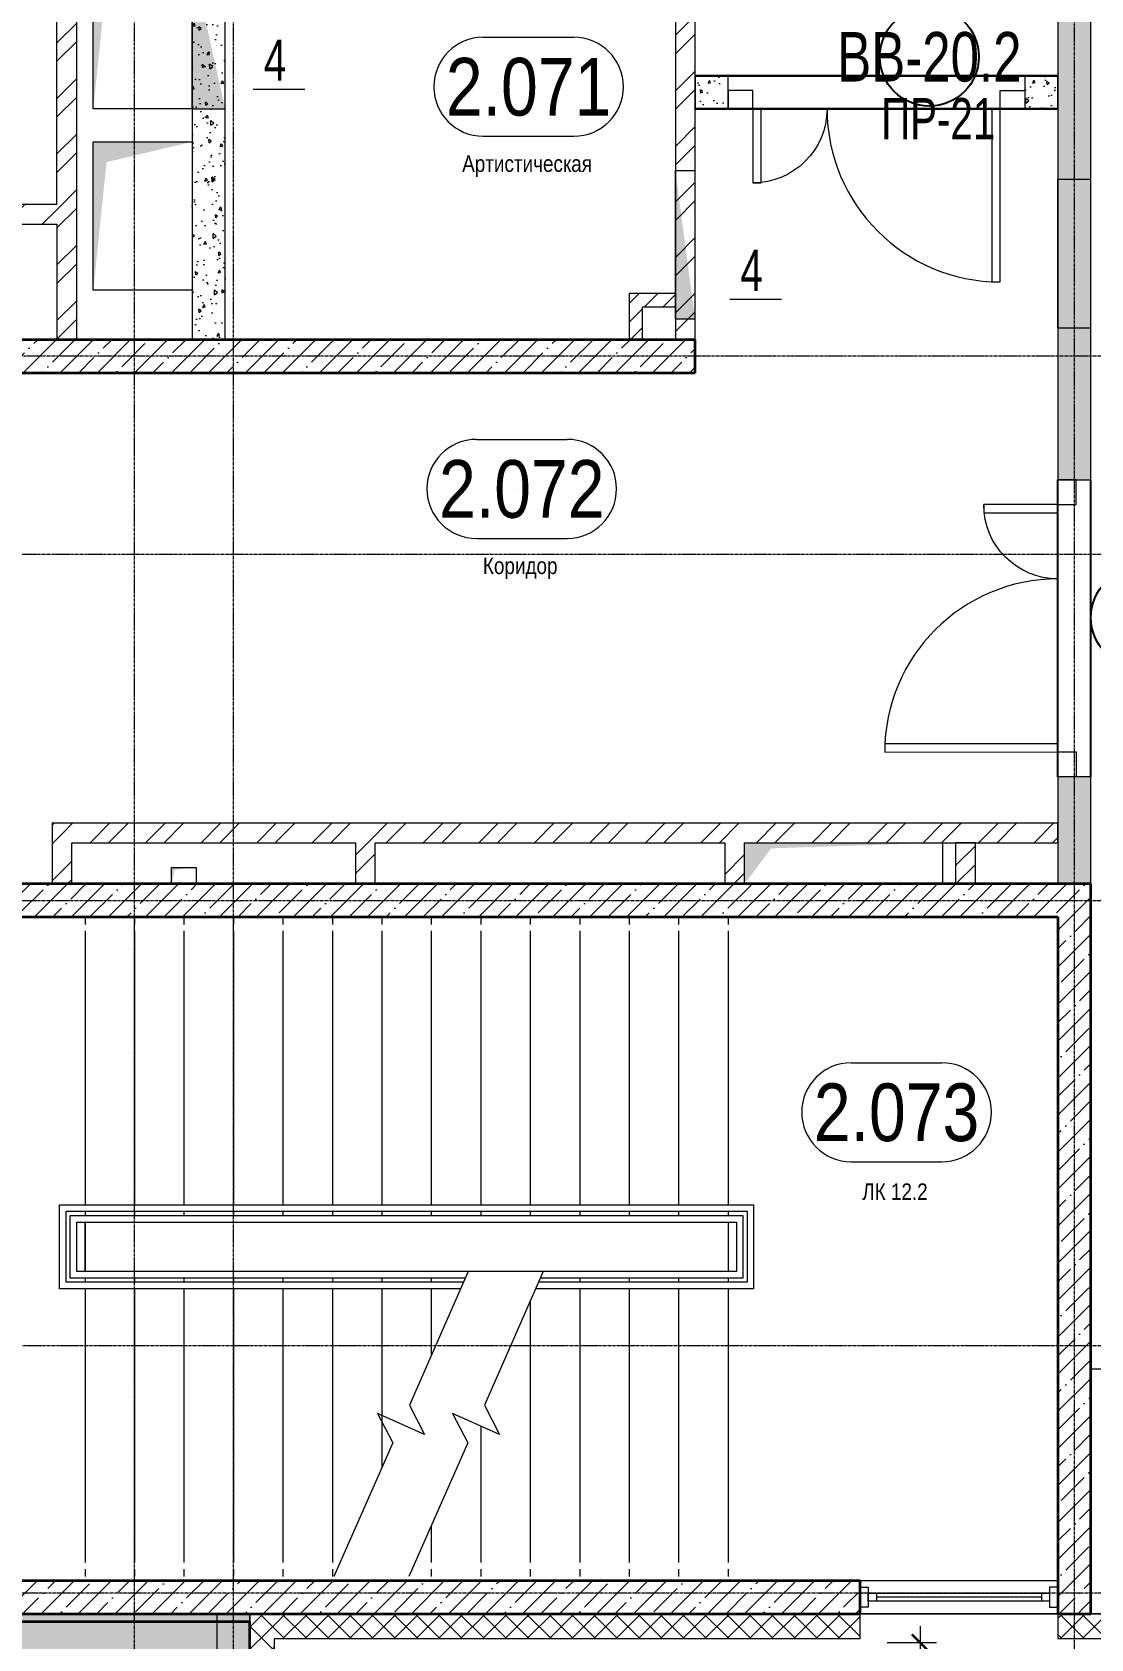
# Model space of a CAD drawing. Header units: millimetres. Extents: x -231292 to 573618, y -153144 to 564035.
# Drawn here: x 73363 to 79783, y 81652 to 91395 of the extents above; entities that cross this region are included whole.
import ezdxf
from ezdxf.enums import TextEntityAlignment as Align

# ---------------------------------------------------------------- set-up
doc = ezdxf.new("R2010")
doc.units = ezdxf.units.MM
doc.linetypes.add('CENTER2', pattern=[28.575, 19.05, -3.175, 3.175, -3.175])
doc.layers.get('0').update_dxf_attribs({"color": 250})
doc.layers.get('Defpoints').update_dxf_attribs({"color": 250})
for name, color, linetype, lineweight in [('A-Wall-Open', 250, 'Continuous', 5), ('АР_Area', 250, 'Continuous', 5), ('АР_Витраж марка', 250, 'Continuous', 9), ('АР_Двери_витраж', 250, 'Continuous', 9), ('АР_Окна', 250, 'Continuous', 5), ('АР_Отв. марка', 250, 'Continuous', 9), ('АР_Стены ЖБ', 250, 'Continuous', 35), ('АР_Стены кирпич', 250, 'Continuous', 20), ('АР_Стены ПЕНОблок', 250, 'Continuous', 20), ('АР_Стены_дефшов', 250, 'Continuous', 0), ('АР_Утеплитель', 250, 'Continuous', 0), ('АР_Ф_ЛК', 250, 'Continuous', 5), ('АР_Штриховка', 250, 'Continuous', 0), ('Зашивки ГКЛ на всю высоту', 250, 'Continuous', 0), ('КМ_Фахверки', 250, 'Continuous', 80), ('ОВ_Кондиционирование', 250, 'Continuous', 5), ('ОВ_Отверстия', 250, 'Continuous', 5), ('ОВ_Шахты', 250, 'Continuous', 5), ('ОВ_Шахты_блок 4.1', 250, 'Continuous', 5), ('РД_Оси_100', 250, 'Continuous', 0), ('РД_Оси_размер', 250, 'Continuous', 0), ('РД_проем_инж перемыч_фахверк', 250, 'Continuous', 18)]:
    doc.layers.add(name, color=color, linetype=linetype, lineweight=lineweight)
doc.layers.add('РД_Витраж_вн', color=250, linetype='Continuous')
doc.layers.add('РД_Перемычка инж проемов', color=250, linetype='Continuous')
for name, color, linetype, lineweight, plot in [('РД_Витраж_проем', 250, 'Continuous', 0, False), ('РД_Проем', 250, 'Continuous', 0, False), ('РД_проем_инж перемыч_подсчет', 250, 'Continuous', 30, False)]:
    doc.layers.add(name, color=color, linetype=linetype, lineweight=lineweight, plot=plot)
doc.styles.add('Arial0', font='arial.ttf')
doc.styles.add('Arial_09', font='ARIALN.TTF', dxfattribs={"width": 0.9})
doc.styles.add('style1', font='ARIALN.TTF')
doc.styles.add('ккк', font='isocpeur.ttf', dxfattribs={"width": 0.85, "oblique": 15})
doc.dimstyles.new('Dim100_ареал', dxfattribs={"dimscale": 100, "dimtxt": 2.5, "dimasz": 1, "dimexe": 1, "dimexo": 1, "dimgap": 0.5, "dimtad": 1, "dimzin": 12, "dimdsep": 46, "dimtxsty": 'style1', "dimblk": 'ARCHTICK', "dimcen": 1, "dimdle": 1, "dimclrd": 256, "dimclre": 256, "dimaunit": 1, "dimadec": 0, "dimazin": 3, "dimtfac": 1, "dimtmove": 1, "dimatfit": 3, "dimldrblk": 'OPEN30', "dimfxl": 2, "dimfxlon": 1, "dimtolj": 1, "dimtzin": 0, "dimlwd": 9, "dimlwe": 9, "dimarcsym": 0})
pattern_1 = [(45, (8883.4, 13229.69), (-168.3798, 168.3798), []), (45, (8995.66, 13229.69), (-168.3798, 168.3798), [])]
pattern_2 = [(45, (8883.4, 13229.69), (-168.3798, 168.3798), []), (45, (8995.66, 13229.69), (-168.3798, 168.3798), [])]
pattern_3 = [(45, (8883.4, 13229.69), (-168.3798, 168.3798), []), (45, (8995.66, 13229.69), (-168.3798, 168.3798), [])]

# ---------------------------------------------------------------- blocks, each defined once
blk = doc.blocks.new('_ArchTick')
at = {"color": 0, "linetype": 'ByBlock', "const_width": 0.15}
blk.add_lwpolyline([(-0.5, -0.5), (0.5, 0.5)], dxfattribs=at)
blk = doc.blocks.new('*D27')
at = {"layer": 'Defpoints', "color": 0, "transparency": 16777216}
for p in [(68364, 68400), (68364, 63600), (69864, 63600)]:
    blk.add_point(p, dxfattribs=at)
at = {"layer": 'РД_Оси_размер', "color": 0, "lineweight": 5, "transparency": 16777216}
for p, q in [((69864, 68500), (69864, 63500)), ((69664, 68400), (69964, 68400)), ((69664, 63600), (69964, 63600))]:
    blk.add_line(p, q, dxfattribs=at)
at = {"layer": 'РД_Оси_размер', "color": 0, "lineweight": 5, "transparency": 16777216, "xscale": 100, "yscale": 100, "zscale": 100}
for p, rotation in [((69864, 68400), 90), ((69864, 63600), 270)]:
    blk.add_blockref('_ArchTick', p, dxfattribs=dict(at, rotation=rotation))
at = {"layer": 'РД_Оси_размер', "color": 0, "transparency": 16777216, "insert": (69686.4, 66000), "char_height": 250, "attachment_point": 5, "rotation": 90, "style": 'style1'}
blk.add_mtext('\\A1;4800', dxfattribs=at)
blk = doc.blocks.new('_Open30')
at = {"color": 0, "linetype": 'ByBlock', "lineweight": -2}
for p, q in [((-1, 0.268), (0, 0)), ((0, 0), (-1, -0.268)), ((0, 0), (-1, 0))]:
    blk.add_line(p, q, dxfattribs=at)
blk = doc.blocks.new('otv')
at = {"linetype": 'Continuous'}
blk.add_lwpolyline([(0, -1), (0, 0), (1, 0), (1, -1)], close=True, dxfattribs=at)
blk.add_solid([(0, -1), (0, 0), (0.1346, -0.1366), (1, 0)], dxfattribs=at)
blk = doc.blocks.new('MOK-МаркаПом_овал_ареал')
for p, q in [((-2.75, 3), (2.75, 3)), ((-2.75, -3), (2.75, -3))]:
    blk.add_line(p, q)
for centre, radius, start, end in [((-2.75, 0), 3, 90, 270), ((2.75, 0), 3, 270, 90), ((-3.75, 0), 3.5, 0, 0.00095)]:
    blk.add_arc(centre, radius, start, end)
at = {"color": 0, "style": 'style1'}
blk.add_attdef('АР-ПОМЕЩЕНИЕ:НОМЕР', text='', height=3.5, dxfattribs=at).set_placement((0, 0), align=Align.MIDDLE)
at = {"layer": 'Defpoints', "color": 2, "style": 'style1'}
blk.add_attdef('АР-ПОМЕЩЕНИЕ:НАИМЕНОВАНИЕ', text='', height=1, dxfattribs=at).set_placement((-0.094, -4.814), align=Align.MIDDLE)
blk = doc.blocks.new('MOK-МаркаПроема инж.')
blk.add_line((-1.328, -1.754), (1.802, -1.754))
at = {"color": 0, "style": 'Arial0', "width": 0.7}
blk.add_attdef('АР-ПРОЕМ:Коробка', text='', height=2.5, dxfattribs=at).set_placement((0, 0), align=Align.MIDDLE)
blk = doc.blocks.new('MOK-МаркаПеремычки')
at = {"color": 0, "style": 'ккк', "oblique": 15, "width": 0.85}
blk.add_attdef('АР-ПРОЕМ:ПЕРЕМЫЧКА', text='', height=2.5, dxfattribs=at).set_placement((0, 0), align=Align.MIDDLE)
blk = doc.blocks.new('МаркаВитража1')
at = {"layer": 'Defpoints'}
blk.add_circle((0, 0), 3, dxfattribs=at)
at = {"color": 0, "linetype": 'ByBlock', "lineweight": -2, "style": 'Arial_09', "width": 0.9}
blk.add_attdef('АР-ОКНО:НАИМЕНОВАНИЕ', text='', height=3, dxfattribs=at).set_placement((0, 0), align=Align.MIDDLE)
blk = doc.blocks.new('СОШ_2200_АР_ОСИ_М100_28.05.24')
at = {"layer": 'РД_Оси_100', "linetype": 'CENTER2'}
for p, q in [((65100, -6155), (65100, 139938.679)), ((70800, -6155), (70800, 90900)), ((119910, 76200), (-5954.958, 76200)), ((-5954.958, 75000), (119910, 75000)), ((-5954.958, 72900), (95715.503, 72900))]:
    blk.add_line(p, q, dxfattribs=at)
for points in [[(65700, -6155), (65700, 139938.679)], [(119910, 70200), (-5954.958, 70200)], [(95715.503, 68700), (-5454.958, 68700), (-5954.958, 68850)]]:
    blk.add_lwpolyline(points, dxfattribs=at)
at = {"layer": 'РД_Оси_размер'}
dim = blk.add_linear_dim(base=(69863.995, 63600), p1=(68363.995, 68400), p2=(68363.995, 63600), angle=90, dimstyle='Dim100_ареал', dxfattribs=at)
dim.commit()
dim.dimension.update_dxf_attribs({"geometry": '*D27', "text_midpoint": (69686.352, 66000)})

msp = doc.modelspace()

# ---------------------------------------------------------------- hatches: boundary and pattern name
at = {"layer": 'АР_Штриховка', "linetype": 'Continuous', "lineweight": 0}
h = msp.add_hatch(dxfattribs=at)
h.set_pattern_fill('ANSI32', color=256, scale=25, style=0)
h.set_pattern_definition(pattern_2)
h.paths.add_polyline_path([(73513.403, 89529.686), (73633.403, 89529.686), (73633.403, 90229.686), (73543.403, 90269.686), (73513.403, 90229.686)], flags=0)
h.paths.add_polyline_path([(73513.403, 98379.686), (73603.403, 98339.686), (73633.403, 98379.686), (73633.403, 101709.686), (73513.403, 101829.686)], flags=0)
h.paths.add_polyline_path([(73513.403, 90349.686), (73543.403, 90269.686), (73633.403, 90229.686), (73633.403, 92259.686), (73603.403, 92339.686), (73513.403, 92379.686)], flags=0)
h.paths.add_polyline_path([(73513.403, 92379.686), (73603.403, 92339.686), (73633.403, 92379.686), (73633.403, 95309.686), (73603.403, 95389.686), (73513.403, 95429.686)], flags=0)
h.paths.add_polyline_path([(73513.403, 95429.686), (73603.403, 95389.686), (73633.403, 95429.686), (73633.403, 96529.686), (73513.403, 96529.686)], flags=0)
h.paths.add_polyline_path([(73513.403, 97829.686), (73633.403, 97829.686), (73633.403, 98259.686), (73603.403, 98339.686), (73513.403, 98379.686)], flags=0)
h = msp.add_hatch(dxfattribs=at)
h.set_pattern_fill('ANSI32', color=256, scale=25, angle=-360, style=0)
h.set_pattern_definition(pattern_1)
h.paths.add_polyline_path([(77383.403, 93519.686), (77293.403, 93559.686), (77263.403, 93519.686), (77263.403, 92989.615), (77383.403, 92989.615)], flags=0)
h.paths.add_polyline_path([(77383.403, 91889.615), (77263.403, 91889.615), (77263.403, 89529.686), (77383.403, 89529.686)], flags=0)
h.paths.add_polyline_path([(77383.403, 101629.686), (77263.403, 101629.686), (77263.403, 100039.686), (77383.403, 100039.686)], flags=0)
h.paths.add_polyline_path([(77383.403, 98939.686), (77263.403, 98939.686), (77263.403, 97439.686), (77293.403, 97359.686), (77383.403, 97319.686)], flags=0)
h.paths.add_polyline_path([(77383.403, 97319.686), (77293.403, 97359.686), (77263.403, 97319.686), (77263.403, 96789.256), (77383.403, 96789.256)], flags=0)
h.paths.add_polyline_path([(77383.403, 95689.256), (77263.403, 95689.256), (77263.403, 93639.686), (77293.403, 93559.686), (77383.403, 93519.686)], flags=0)
h = msp.add_hatch(dxfattribs=at)
h.set_pattern_fill('AR-CONC', color=256, angle=45, style=0)
h.set_pattern_definition([(95, (8883.4, 13229.69), (140.09465, 117.55338), [19.05, -209.55]), (40, (8883.4, 13229.69), (-160.01845, 110.17673), [15.24, -167.6406]), (145.45144, (8895.08, 13239.48), (-19.9238, 227.7301), [16.19, -178.09024]), (91.1842, (8847.48, 13265.6), (221.41024, 161.9534), [28.575, -314.325]), (141.63556, (8865.93, 13279.1), (-7.0866, 342.82676), [24.285, -267.1356]), (36.18415, (8847.48, 13265.6), (-7.0866, 342.8268), [22.86, -251.4597]), (66, (8874.42, 13274.59), (179.51998, 34.89515), [19.05, -209.55]), (11, (8874.42, 13274.59), (-86.53993, 173.9412), [15.24, -167.64]), (116.45145, (8889.38, 13277.5), (92.98005, 208.83634), [16.19, -178.08994]), (82.5, (8883.4, 13229.686), (-57.60547, 61.973414), [0, -165.608, 0, -170.18, 0, -168.275]), (52.5, (8883.4, 13229.69), (-23.58973, 118.087), [0, -97.028, 0, -161.798, 0, -64.135]), (12.5, (8843.35, 13189.634), (99.927863, 91.826196), [0, -63.5, 0, -198.12, 0, -262.89]), (2.5, (8825.39, 13171.67), (86.7639, 122.72239), [0, -82.55, 0, -131.572, 0, -186.69])])
h.paths.add_polyline_path([(74333.403, 89529.686), (74533.403, 89529.686), (74533.403, 91879.686), (74333.403, 91879.686)], flags=0)
h = msp.add_hatch(dxfattribs=at)
h.set_pattern_fill('AR-CONC', color=256, angle=45, style=0)
h.set_pattern_definition([(95, (8883.4, 13229.69), (140.09465, 117.55338), [19.05, -209.55]), (40, (8883.4, 13229.69), (-160.01845, 110.17673), [15.24, -167.6406]), (145.45144, (8895.08, 13239.48), (-19.9238, 227.7301), [16.19, -178.09024]), (91.1842, (8847.48, 13265.6), (221.41024, 161.9534), [28.575, -314.325]), (141.63556, (8865.93, 13279.1), (-7.0866, 342.82676), [24.285, -267.1356]), (36.18415, (8847.48, 13265.6), (-7.0866, 342.8268), [22.86, -251.4597]), (66, (8874.42, 13274.59), (179.51998, 34.89515), [19.05, -209.55]), (11, (8874.42, 13274.59), (-86.53993, 173.9412), [15.24, -167.64]), (116.45145, (8889.38, 13277.5), (92.98005, 208.83634), [16.19, -178.08994]), (82.5, (8883.4, 13229.686), (-57.60547, 61.973414), [0, -165.608, 0, -170.18, 0, -168.275]), (52.5, (8883.4, 13229.69), (-23.58973, 118.087), [0, -97.028, 0, -161.798, 0, -64.135]), (12.5, (8843.35, 13189.634), (99.927863, 91.826196), [0, -63.5, 0, -198.12, 0, -262.89]), (2.5, (8825.39, 13171.67), (86.7639, 122.72239), [0, -82.55, 0, -131.572, 0, -186.69])])
h.paths.add_polyline_path([(79583.399, 86229.686), (79783.399, 86229.687), (79783.396, 86879.686), (79583.396, 86879.685)], flags=0)
h.paths.add_polyline_path([(79583.386, 88679.685), (79783.386, 88679.686), (79783.369, 91929.686), (79583.369, 91929.685)], flags=0)
h = msp.add_hatch(dxfattribs=at)
h.set_pattern_fill('AR-CONC', color=256, angle=-315, style=0)
h.set_pattern_definition([(95, (8883.4, 13229.69), (140.09465, 117.55338), [19.05, -209.55]), (40, (8883.4, 13229.69), (-160.01845, 110.17673), [15.24, -167.6406]), (145.45144, (8895.08, 13239.48), (-19.9238, 227.7301), [16.19, -178.09024]), (91.1842, (8847.48, 13265.6), (221.41024, 161.9534), [28.575, -314.325]), (141.63556, (8865.93, 13279.1), (-7.0866, 342.82676), [24.285, -267.1356]), (36.18415, (8847.48, 13265.6), (-7.0866, 342.8268), [22.86, -251.4597]), (66, (8874.42, 13274.59), (179.51998, 34.89515), [19.05, -209.55]), (11, (8874.42, 13274.59), (-86.53993, 173.9412), [15.24, -167.64]), (116.45145, (8889.38, 13277.5), (92.98005, 208.83634), [16.19, -178.08994]), (82.5, (8883.4, 13229.686), (-57.60547, 61.973414), [0, -165.608, 0, -170.18, 0, -168.275]), (52.5, (8883.4, 13229.69), (-23.58973, 118.087), [0, -97.028, 0, -161.798, 0, -64.135]), (12.5, (8843.35, 13189.634), (99.927863, 91.826196), [0, -63.5, 0, -198.12, 0, -262.89]), (2.5, (8825.39, 13171.67), (86.7639, 122.72239), [0, -82.55, 0, -131.572, 0, -186.69])])
h.paths.add_polyline_path([(79583.373, 90930.025), (79583.373, 91130.025), (79383.4, 91130.025), (79383.4, 90930.025)], flags=0)
h.paths.add_polyline_path([(77583.4, 90930.025), (77583.4, 91130.025), (77383.403, 91130.025), (77383.403, 90930.025)], flags=0)
h = msp.add_hatch(dxfattribs=at)
h.set_pattern_fill('ANSI32', color=256, scale=25, style=0)
h.set_pattern_definition(pattern_3)
h.paths.add_polyline_path([(70883.403, 90349.686), (71003.403, 90229.686), (71333.403, 90229.686), (71333.403, 90349.686)], flags=0)
h.paths.add_polyline_path([(72633.403, 90349.686), (72633.403, 90229.686), (73513.403, 90229.686), (73543.403, 90269.686), (73513.403, 90349.686)], flags=0)
at = {"layer": 'АР_Штриховка', "linetype": 'Continuous', "lineweight": 0, "ltscale": 0.5}
h = msp.add_hatch(dxfattribs=at)
h.set_pattern_fill('ANSI31', color=256, scale=25, angle=-360, style=0)
h.set_pattern_definition([(45, (8883.4, 13229.69), (-56.1266, 56.1266), [])])
h.paths.add_polyline_path([(77263.482, 89729.686), (77263.403, 89809.686), (76983.385, 89809.409), (77063.385, 89729.488)], flags=0)
h = msp.add_hatch(dxfattribs=at)
h.set_pattern_fill('ANSI31', color=256, scale=25, style=0)
h.set_pattern_definition([(45, (8883.4, 13229.69), (-56.1266, 56.1266), [])])
h.paths.add_polyline_path([(76983.385, 89529.686), (77063.385, 89529.686), (77063.385, 89729.488), (76983.385, 89809.409)], flags=0)
at = {"layer": 'АР_Штриховка', "linetype": 'Continuous', "lineweight": 5}
h = msp.add_hatch(dxfattribs=at)
h.set_pattern_fill('ANSI35', color=256, scale=25, style=0)
h.set_pattern_definition([(45, (8883.4, 13229.69), (-112.2532, 112.2532), []), (45, (8995.66, 13229.69), (-112.2532, 112.2532), [198.4375, -39.6875, 0, -39.6875])])
h.paths.add_polyline_path([(71280.903, 89529.686), (71280.903, 89329.686), (77383.403, 89329.686), (77383.403, 89529.686)], flags=0)
at = {"layer": 'АР_Штриховка', "linetype": 'Continuous', "lineweight": 0}
h = msp.add_hatch(dxfattribs=at)
h.set_pattern_fill('ANSI32', color=256, scale=25, style=0)
h.set_pattern_definition(pattern_3)
h.paths.add_polyline_path([(77683.402, 86599.686), (77643.403, 86509.686), (77683.403, 86479.686), (79583.398, 86479.696), (79583.398, 86599.696)], flags=0)
h.paths.add_polyline_path([(73483.403, 86599.663), (73603.403, 86479.664), (75323.403, 86479.673), (75363.403, 86509.674), (75323.402, 86599.673)], flags=0)
h.paths.add_polyline_path([(75323.402, 86599.673), (75363.403, 86509.674), (75443.403, 86479.674), (77563.403, 86479.686), (77643.403, 86509.686), (77683.402, 86599.686)], flags=0)
h = msp.add_hatch(dxfattribs=at)
h.set_pattern_fill('ANSI32', color=256, scale=25, style=0)
h.set_pattern_definition(pattern_2)
h.paths.add_polyline_path([(73483.403, 86229.686), (73603.403, 86229.686), (73603.403, 86479.664), (73483.403, 86599.663)], flags=0)
h = msp.add_hatch(dxfattribs=at)
h.set_pattern_fill('ANSI32', color=256, scale=25, angle=-360, style=0)
h.set_pattern_definition(pattern_1)
h.paths.add_polyline_path([(75443.403, 86479.674), (75363.403, 86509.674), (75323.403, 86479.673), (75323.403, 86229.686), (75443.403, 86229.686)], flags=0)
h = msp.add_hatch(dxfattribs=at)
h.set_pattern_fill('ANSI32', color=256, scale=25, style=0)
h.set_pattern_definition(pattern_2)
h.paths.add_polyline_path([(77563.403, 86229.686), (77683.403, 86229.686), (77683.403, 86479.686), (77643.403, 86509.686), (77563.403, 86479.686)], flags=0)
h = msp.add_hatch(dxfattribs=at)
h.set_pattern_fill('ANSI32', color=256, scale=25, angle=-360, style=0)
h.set_pattern_definition(pattern_1)
h.paths.add_polyline_path([(79083.403, 86479.686), (78963.403, 86479.686), (78963.403, 86229.686), (79083.403, 86229.686)], flags=0)
at = {"layer": 'АР_Штриховка', "linetype": 'Continuous', "lineweight": 5}
h = msp.add_hatch(dxfattribs=at)
h.set_pattern_fill('ANSI35', color=256, scale=25, angle=-360, style=0)
h.set_pattern_definition([(45, (8883.4, 13229.69), (-112.2532, 112.2532), []), (45, (8995.66, 13229.69), (-112.2532, 112.2532), [198.4375, -39.6875, 0, -39.6875])])
h.paths.add_polyline_path([(73235.129, 86229.686), (73235.129, 86029.686), (79583.403, 86029.686), (79783.403, 86229.686)], flags=0)
h = msp.add_hatch(dxfattribs=at)
h.set_pattern_fill('ANSI35', color=256, scale=25, angle=-360, style=0)
h.set_pattern_definition([(45, (8883.4, 13229.69), (-112.2532, 112.2532), []), (45, (8995.66, 13229.69), (-112.2532, 112.2532), [198.4375, -39.6875, 0, -39.6875])])
h.paths.add_polyline_path([(79783.403, 86229.686), (79583.403, 86029.686), (79583.398, 82004.686), (79783.398, 81804.686)], flags=0)
h = msp.add_hatch(dxfattribs=at)
h.set_pattern_fill('ANSI35', color=256, scale=25, style=0)
h.set_pattern_definition([(45, (8883.4, 13229.69), (-112.2532, 112.2532), []), (45, (8995.66, 13229.69), (-112.2532, 112.2532), [198.4375, -39.6875, 0, -39.6875])])
h.paths.add_polyline_path([(79783.398, 81804.686), (79583.398, 82004.686), (79583.398, 81804.686)], flags=0)
h.paths.add_polyline_path([(78383.398, 81804.686), (78383.398, 82004.686), (71083.403, 82004.686), (70883.403, 81804.686)], flags=0)
h = msp.add_hatch(dxfattribs=at)
h.set_pattern_fill('ANSI35', color=256, scale=25, style=0)
h.set_pattern_definition([(45, (8883.4, 13229.69), (-112.2532, 112.2532), []), (45, (8995.66, 13229.69), (-112.2532, 112.2532), [198.4375, -39.6875, 0, -39.6875])])
h.paths.add_polyline_path([(54383.403, 81754.686), (54383.403, 81504.686), (63343.403, 81504.686), (63343.403, 81754.686)], flags=0)
h.paths.add_polyline_path([(65223.403, 81754.686), (65223.403, 81504.686), (74683.401, 81504.686), (74683.401, 81754.686)], flags=0)
at = {"layer": 'АР_Штриховка', "linetype": 'Continuous', "lineweight": 0}
h = msp.add_hatch(dxfattribs=at)
h.set_pattern_fill('HONEY', color=256, scale=10, style=0)
h.set_pattern_definition([(360, (8883.403, 13229.686), (47.625, 27.4963064), [31.75, -63.5]), (120, (8883.403, 13229.686), (-47.625, 27.496307), [31.75, -63.5]), (60, (8883.403, 13229.686), (1e-07, 54.992613), [-63.5, 31.75])])
h.paths.add_polyline_path([(54583.403, 81804.686), (54583.403, 81754.686), (54683.57, 81754.686), (54700.225, 81792.186), (54683.555, 81804.686)], flags=0)
h.paths.add_polyline_path([(54733.555, 81804.686), (54700.225, 81792.186), (54683.57, 81754.686), (63343.403, 81754.686), (63343.403, 81804.686)], flags=0)
h.paths.add_polyline_path([(65223.403, 81804.686), (65223.403, 81754.686), (74683.401, 81754.686), (74683.401, 81804.686)], flags=0)
h = msp.add_hatch(dxfattribs=at)
h.set_pattern_fill('AR-CONC', color=256, angle=-360, style=0)
h.set_pattern_definition([(50, (8883.4, 13229.69), (182.18467, -15.93909), [19.05, -209.55]), (355, (8883.4, 13229.69), (-35.24342, 191.05685), [15.24, -167.6406]), (100.45144, (8898.58, 13228.36), (146.94125, 175.11775), [16.19, -178.09024]), (46.1842, (8883.4, 13280.49), (271.07904, -42.04233), [28.575, -314.325]), (96.63556, (8906, 13276.98), (237.4041, 247.4261), [24.285, -267.1356]), (351.18415, (8883.4, 13280.5), (237.4041, 247.4261), [22.86, -251.4597]), (21, (8908.8, 13267.79), (151.6144, -102.2652), [19.05, -209.55]), (326, (8908.8, 13267.79), (61.80203, 184.18797), [15.24, -167.64]), (71.45144, (8921.44, 13259.26), (213.41642, 81.92277), [16.19, -178.08994]), (37.5, (8883.4, 13229.686), (3.088603, 84.55504), [0, -165.608, 0, -170.18, 0, -168.275]), (7.5, (8883.4, 13229.69), (66.81966, 100.180575), [0, -97.028, 0, -161.798, 0, -64.135]), (327.5, (8826.76, 13229.686), (135.590595, -5.728744), [0, -63.5, 0, -198.12, 0, -262.89]), (317.5, (8801.36, 13229.69), (148.12918, 25.42649), [0, -82.55, 0, -131.572, 0, -186.69])])
h.paths.add_polyline_path([(74683.403, 81804.686), (74483.403, 81804.686), (74483.403, 80729.686), (74683.403, 80729.686)], flags=0)
h.paths.add_polyline_path([(74683.403, 79229.686), (74483.403, 79229.686), (74483.403, 78329.686), (74683.403, 78329.686)], flags=0)
h.paths.add_polyline_path([(74683.403, 75029.686), (74483.403, 75029.686), (74483.403, 74129.686), (74683.403, 74129.686)], flags=0)
h.paths.add_polyline_path([(74683.403, 72929.686), (74483.403, 72929.686), (74483.403, 72029.686), (74683.403, 72029.686)], flags=0)
h.paths.add_polyline_path([(74683.403, 68729.686), (74483.403, 68729.686), (74483.403, 66929.686), (74683.403, 66929.686)], flags=0)
h.paths.add_polyline_path([(74683.403, 63629.686), (74483.403, 63629.686), (74483.403, 62729.686), (74683.403, 62729.686)], flags=0)
h.paths.add_polyline_path([(74683.403, 61529.686), (74483.403, 61529.686), (74483.403, 60629.686), (74683.403, 60629.686)], flags=0)
h.paths.add_polyline_path([(74683.403, 59429.686), (74483.403, 59429.686), (74483.403, 57329.686), (74683.403, 57329.686)], flags=0)
h.paths.add_polyline_path([(74683.403, 56129.686), (74483.403, 56129.686), (74483.403, 55229.686), (74683.403, 55229.686)], flags=0)
h.paths.add_polyline_path([(74683.403, 54029.686), (74483.403, 54029.686), (74483.403, 53129.686), (74683.403, 53129.686)], flags=0)
h.paths.add_polyline_path([(74683.403, 49829.686), (74483.403, 49829.686), (74483.403, 48029.686), (74683.403, 48029.686)], flags=0)
h.paths.add_polyline_path([(74683.403, 46829.686), (74483.403, 46829.686), (74483.403, 45929.686), (74683.403, 45929.686)], flags=0)
h.paths.add_polyline_path([(74683.403, 44729.686), (74483.403, 44729.686), (74483.403, 43829.686), (74683.403, 43829.686)], flags=0)
h.paths.add_polyline_path([(74683.403, 40529.686), (74483.403, 40529.686), (74483.403, 38829.687), (74683.403, 38829.687)], flags=0)
h.paths.add_polyline_path([(74683.403, 35529.687), (74483.403, 35529.687), (74483.403, 34629.687), (74683.403, 34629.687)], flags=0)
h.paths.add_polyline_path([(74683.403, 33429.687), (74483.403, 33429.687), (74483.403, 32529.685), (74683.403, 32529.685)], flags=0)
h = msp.add_hatch(dxfattribs=at)
h.set_pattern_fill('ANSI37', color=256, scale=30, angle=-360, style=0)
h.set_pattern_definition([(45, (8883.4, 13229.69), (-67.35192, 67.35192), []), (135, (8883.4, 13229.69), (-67.35192, -67.35192), [])])
h.paths.add_polyline_path([(74833.403, 81654.686), (74683.403, 81804.686), (74683.403, 80729.686), (74833.403, 80729.686)], flags=0)
h.paths.add_polyline_path([(74833.403, 79229.686), (74683.403, 79229.686), (74683.403, 78329.686), (74833.403, 78329.686)], flags=0)
h.paths.add_polyline_path([(74833.403, 75029.686), (74683.403, 75029.686), (74683.403, 74129.686), (74833.403, 74129.686)], flags=0)
h.paths.add_polyline_path([(74833.403, 72929.686), (74683.403, 72929.686), (74683.403, 72029.686), (74833.403, 72029.686)], flags=0)
h.paths.add_polyline_path([(74833.403, 68729.686), (74683.403, 68729.686), (74683.403, 66929.686), (74833.403, 66929.686)], flags=0)
h.paths.add_polyline_path([(74833.403, 63629.686), (74683.403, 63629.686), (74683.403, 62729.686), (74833.403, 62729.686)], flags=0)
h.paths.add_polyline_path([(74833.403, 61529.686), (74683.403, 61529.686), (74683.403, 60629.686), (74833.403, 60629.686)], flags=0)
h.paths.add_polyline_path([(74833.403, 59429.686), (74683.403, 59429.686), (74683.403, 57329.686), (74833.403, 57329.686)], flags=0)
h.paths.add_polyline_path([(74833.403, 56129.686), (74683.403, 56129.686), (74683.403, 55229.686), (74833.403, 55229.686)], flags=0)
h.paths.add_polyline_path([(74833.403, 54029.686), (74683.403, 54029.686), (74683.403, 53129.686), (74833.403, 53129.686)], flags=0)
h.paths.add_polyline_path([(74833.403, 49829.686), (74683.403, 49829.686), (74683.403, 48029.686), (74833.403, 48029.686)], flags=0)
h.paths.add_polyline_path([(74833.403, 46829.686), (74683.403, 46829.686), (74683.403, 45929.686), (74833.403, 45929.686)], flags=0)
h.paths.add_polyline_path([(74833.403, 44729.686), (74683.403, 44729.686), (74683.403, 43829.686), (74833.403, 43829.686)], flags=0)
h.paths.add_polyline_path([(74833.403, 40529.686), (74683.403, 40529.686), (74683.403, 38829.687), (74833.403, 38829.687)], flags=0)
h.paths.add_polyline_path([(74833.403, 35529.687), (74683.403, 35529.687), (74683.403, 34629.687), (74833.403, 34629.687)], flags=0)
h.paths.add_polyline_path([(74833.403, 33429.687), (74683.403, 33429.687), (74683.403, 32529.685), (74833.403, 32529.685)], flags=0)
h = msp.add_hatch(dxfattribs=at)
h.set_pattern_fill('ANSI37', color=256, scale=30, style=0)
h.set_pattern_definition([(45, (8883.4, 13229.69), (-67.35192, 67.35192), []), (135, (8883.4, 13229.69), (-67.35192, -67.35192), [])])
h.paths.add_polyline_path([(85633.403, 81654.686), (85633.403, 81804.686), (84283.017, 81804.686), (84283.017, 81654.686)], flags=0)
h.paths.add_polyline_path([(80983.017, 81654.686), (80983.017, 81804.686), (79583.403, 81804.686), (79583.403, 81654.686)], flags=0)
h.paths.add_polyline_path([(78383.403, 81654.686), (78383.403, 81804.686), (74683.403, 81804.686), (74833.403, 81654.686)], flags=0)
at = {"layer": 'ОВ_Отверстия', "linetype": 'Continuous', "lineweight": 5}
for points in [[(74333.403, 91829.686), (74333.403, 90929.686), (74433.403, 91379.686)], [(74333.403, 90929.686), (74533.403, 90929.686), (74433.403, 91379.686)], [(77263.403, 90555.493), (77263.403, 89655.493), (77323.403, 90105.493)], [(79583.377, 90502.653), (79583.381, 89602.653), (79683.379, 90052.654)], [(77263.403, 89655.493), (77383.403, 89655.493), (77323.403, 90105.493)], [(79583.381, 89602.653), (79783.381, 89602.654), (79683.379, 90052.654)]]:
    msp.add_hatch(color=256, dxfattribs=at).paths.add_polyline_path(points, flags=0)

# ---------------------------------------------------------------- linework, layer by layer
at = {"layer": 'A-Wall-Open', "linetype": 'Continuous', "lineweight": 5}
msp.add_line((79583.403, 81804.686), (78383.403, 81804.686), dxfattribs=at)
at = {"layer": 'АР_Двери_витраж', "linetype": 'Continuous', "lineweight": 9}
for points in [[(77733.4, 91040.025), (77583.4, 91040.025), (77583.4, 90930.025), (77733.4, 90930.025)], [(79233.4, 91040.025), (79383.4, 91040.025), (79383.4, 90930.025), (79233.4, 90930.025)], [(77733.4, 90480.025), (77783.4, 90480.025), (77783.4, 90930.025), (77733.4, 90930.025)], [(79233.4, 90930.025), (79183.4, 90930.025), (79183.401, 89880.025), (79233.401, 89880.025)], [(79693.394, 88529.686), (79693.393, 88679.686), (79583.393, 88679.685), (79583.394, 88529.685)], [(79133.394, 88529.683), (79133.394, 88479.683), (79583.394, 88479.685), (79583.394, 88529.685)], [(79583.402, 87029.685), (79583.402, 87079.685), (78533.402, 87079.68), (78533.402, 87029.68)], [(79693.402, 87029.686), (79693.403, 86879.686), (79583.403, 86879.685), (79583.402, 87029.685)]]:
    msp.add_lwpolyline(points, close=True, dxfattribs=at)
at = {"layer": 'АР_Двери_витраж', "linetype": 'Continuous', "lineweight": 9, "extrusion": (0, 0, -1)}
for centre, start, end in [((-77733.4, 90930.025), 179.9999861, 269.9999861), ((-79583.394, 88529.685), 269.9996945, 359.9996945)]:
    msp.add_arc(centre, 450, start, end, dxfattribs=at)
at = {"layer": 'АР_Двери_витраж', "linetype": 'Continuous', "lineweight": 9}
for centre, start, end in [((79233.4, 90930.025), 180.0000139, 270.0000139), ((79583.402, 87029.685), 90.0003055, 180.0003055)]:
    msp.add_arc(centre, 1050, start, end, dxfattribs=at)
at = {"layer": 'АР_Окна', "linetype": 'Continuous', "lineweight": 5}
for p, q in [((79583.398, 82004.686), (78383.398, 82004.686)), ((78483.398, 81929.686), (78483.398, 81879.686)), ((79483.398, 81904.686), (78483.398, 81904.686)), ((79483.398, 81929.686), (79483.398, 81879.686)), ((79583.398, 81804.686), (78383.398, 81804.686))]:
    msp.add_line(p, q, dxfattribs=at)
for points in [[(78433.398, 81844.686), (78383.398, 81844.686), (78383.398, 81964.686), (78433.398, 81964.686)], [(79533.398, 81844.686), (79583.398, 81844.686), (79583.398, 81964.686), (79533.398, 81964.686)], [(79533.398, 81929.686), (79533.398, 81879.686), (78433.398, 81879.686), (78433.398, 81929.686)]]:
    msp.add_lwpolyline(points, close=True, dxfattribs=at)
at = {"layer": 'АР_Стены ЖБ', "linetype": 'Continuous', "lineweight": 35}
for p, q in [((77383.403, 89529.686), (71280.903, 89529.686)), ((77383.403, 89329.686), (77383.403, 89529.686)), ((71280.903, 89329.686), (77383.403, 89329.686)), ((79783.403, 86229.686), (73235.129, 86229.686)), ((79783.398, 81804.686), (79783.403, 86229.686)), ((73235.129, 86029.686), (79583.403, 86029.686)), ((79583.403, 86029.686), (79583.398, 82004.686)), ((78383.398, 82004.686), (71083.403, 82004.686)), ((78383.398, 81804.686), (78383.398, 82004.686)), ((79583.398, 82004.686), (79583.398, 81804.686)), ((74683.401, 81754.686), (65223.403, 81754.686)), ((70883.403, 81804.686), (78383.398, 81804.686)), ((74683.401, 81504.686), (74683.401, 81754.686)), ((79583.398, 81804.686), (79783.398, 81804.686))]:
    msp.add_line(p, q, dxfattribs=at)
at = {"layer": 'АР_Стены кирпич', "linetype": 'Continuous', "lineweight": 20}
for p, q in [((73513.403, 90349.686), (73513.403, 96529.686)), ((73633.403, 89529.686), (73633.403, 92259.686)), ((77263.403, 91889.615), (77263.403, 89529.686)), ((77383.403, 89529.686), (77383.403, 91889.615)), ((73513.403, 90349.686), (72633.403, 90349.686)), ((72633.403, 90229.686), (73513.403, 90229.686)), ((73513.403, 90229.686), (73513.403, 89529.686)), ((73513.403, 89529.686), (73633.403, 89529.686)), ((77263.403, 89529.686), (77383.403, 89529.686)), ((73483.403, 86599.663), (79583.398, 86599.696)), ((73483.403, 86599.663), (73483.403, 86229.686)), ((79583.398, 86479.696), (79583.398, 86599.696)), ((73603.403, 86479.664), (75323.403, 86479.673)), ((73603.403, 86229.686), (73603.403, 86479.664)), ((75323.403, 86479.673), (75323.403, 86229.686)), ((75443.403, 86479.674), (77563.403, 86479.686)), ((75443.403, 86229.686), (75443.403, 86479.674)), ((77563.403, 86479.686), (77563.403, 86229.686)), ((77683.403, 86479.686), (79583.398, 86479.696)), ((77683.403, 86229.686), (77683.403, 86479.686)), ((79083.403, 86479.686), (78963.403, 86479.686)), ((78963.403, 86479.686), (78963.403, 86229.686)), ((79083.403, 86229.686), (79083.403, 86479.686)), ((73483.403, 86229.686), (73603.403, 86229.686)), ((75323.403, 86229.686), (75443.403, 86229.686)), ((77563.403, 86229.686), (77683.403, 86229.686)), ((78963.403, 86229.686), (79083.403, 86229.686))]:
    msp.add_line(p, q, dxfattribs=at)
at = {"layer": 'АР_Стены ПЕНОблок', "linetype": 'Continuous', "lineweight": 20}
for p, q in [((74333.403, 91879.686), (74333.403, 89529.686)), ((74533.403, 89529.686), (74533.403, 91879.686)), ((79583.369, 91929.685), (79583.386, 88679.685)), ((79783.386, 88679.686), (79783.369, 91929.686)), ((77583.4, 91130.025), (77383.403, 91130.025)), ((77383.403, 91130.025), (77383.403, 90930.025)), ((77583.4, 90930.025), (77583.4, 91130.025)), ((79583.373, 91130.025), (79383.4, 91130.025)), ((79383.4, 91130.025), (79383.4, 90930.025)), ((79583.373, 90930.025), (79583.373, 91130.025)), ((77383.403, 90930.025), (77583.4, 90930.025)), ((79383.4, 90930.025), (79583.373, 90930.025)), ((77263.403, 89809.686), (76983.385, 89809.409)), ((76983.385, 89809.409), (76983.385, 89529.686)), ((77263.482, 89729.686), (77263.403, 89809.686)), ((77063.385, 89729.488), (77263.482, 89729.686)), ((77063.385, 89529.686), (77063.385, 89729.488)), ((74333.403, 89529.686), (74533.403, 89529.686)), ((76983.385, 89529.686), (77063.385, 89529.686)), ((79583.386, 88679.685), (79783.386, 88679.686)), ((79783.396, 86879.686), (79583.396, 86879.685)), ((79583.396, 86879.685), (79583.399, 86229.686)), ((79783.399, 86229.687), (79783.396, 86879.686)), ((79583.399, 86229.686), (79783.399, 86229.687)), ((74683.403, 81804.686), (74483.403, 81804.686)), ((74483.403, 81804.686), (74483.403, 80729.686)), ((74683.403, 80729.686), (74683.403, 81804.686))]:
    msp.add_line(p, q, dxfattribs=at)
at = {"layer": 'АР_Стены_дефшов', "linetype": 'Continuous', "lineweight": 0}
for p, q in [((74683.401, 81804.686), (65223.403, 81804.686)), ((65223.403, 81754.686), (74683.401, 81754.686)), ((74683.401, 81754.686), (74683.401, 81804.686))]:
    msp.add_line(p, q, dxfattribs=at)
at = {"layer": 'АР_Утеплитель', "linetype": 'Continuous', "lineweight": 0}
for p, q in [((74683.403, 81804.686), (74683.403, 80729.686)), ((78383.403, 81804.686), (74683.403, 81804.686)), ((78383.403, 81654.686), (78383.403, 81804.686)), ((80983.017, 81804.686), (79583.403, 81804.686)), ((79583.403, 81804.686), (79583.403, 81654.686)), ((74833.403, 80729.686), (74833.403, 81654.686)), ((74833.403, 81654.686), (78383.403, 81654.686)), ((79583.403, 81654.686), (80983.017, 81654.686))]:
    msp.add_line(p, q, dxfattribs=at)
at = {"layer": 'АР_Ф_ЛК'}
for p, q in [((73683.403, 86029.686), (73683.403, 85984.686)), ((73683.403, 85944.686), (73683.403, 84284.686)), ((73983.403, 86029.686), (73983.403, 85984.686)), ((73983.403, 85944.686), (73983.403, 84284.686)), ((74283.403, 86029.686), (74283.403, 85984.686)), ((74283.403, 85944.686), (74283.403, 84284.686)), ((74583.403, 86029.686), (74583.403, 85984.686)), ((74583.403, 85944.686), (74583.403, 84284.686)), ((74883.403, 86029.686), (74883.403, 85984.686)), ((74883.403, 85944.686), (74883.403, 84284.686)), ((75183.403, 86029.686), (75183.403, 85984.686)), ((75183.403, 85944.686), (75183.403, 84284.686)), ((75483.403, 86029.686), (75483.403, 85984.686)), ((75483.403, 85944.686), (75483.403, 84284.686)), ((75783.403, 86029.686), (75783.403, 85984.686)), ((75783.403, 85944.686), (75783.403, 84284.686)), ((76083.403, 86029.686), (76083.403, 85984.686)), ((76083.403, 85944.686), (76083.403, 84284.686)), ((76383.403, 86029.686), (76383.403, 85984.686)), ((76383.403, 85944.686), (76383.403, 84284.686)), ((76683.403, 86029.686), (76683.403, 85984.686)), ((76683.403, 85944.686), (76683.403, 84284.686)), ((76983.403, 86029.686), (76983.403, 85984.686)), ((76983.403, 85944.686), (76983.403, 84284.686)), ((77283.403, 86029.686), (77283.403, 85984.686)), ((77283.403, 85944.686), (77283.403, 84284.686)), ((77583.403, 86029.686), (77583.403, 85984.686)), ((77583.403, 85944.686), (77583.403, 84284.686)), ((73683.403, 84244.686), (73683.403, 84219.686)), ((73683.403, 84179.686), (73683.403, 83879.686)), ((73983.403, 84244.686), (73983.403, 84219.686)), ((74283.403, 84244.686), (74283.403, 84219.686)), ((74583.403, 84244.686), (74583.403, 84219.686)), ((74883.403, 84244.686), (74883.403, 84219.686)), ((75183.403, 84244.686), (75183.403, 84219.686)), ((75483.403, 84244.686), (75483.403, 84219.686)), ((75783.403, 84244.686), (75783.403, 84219.686)), ((76083.403, 84244.686), (76083.403, 84219.686)), ((76383.403, 84244.686), (76383.403, 84219.686)), ((76683.403, 84244.686), (76683.403, 84219.686)), ((76983.403, 84244.686), (76983.403, 84219.686)), ((77283.403, 84244.686), (77283.403, 84219.686)), ((77583.403, 84244.686), (77583.403, 84219.686)), ((77583.403, 84179.686), (77583.403, 83879.686)), ((73683.403, 83839.686), (73683.403, 83814.686)), ((73983.403, 83839.686), (73983.403, 83814.686)), ((74283.403, 83839.686), (74283.403, 83814.686)), ((74583.403, 83839.686), (74583.403, 83814.686)), ((74883.403, 83839.686), (74883.403, 83814.686)), ((75183.403, 83839.686), (75183.403, 83814.686)), ((75483.403, 83839.686), (75483.403, 83814.686)), ((75783.403, 83839.686), (75783.403, 83814.686)), ((76683.403, 83839.686), (76683.403, 83814.686)), ((76983.403, 83839.686), (76983.403, 83814.686)), ((77283.403, 83839.686), (77283.403, 83814.686)), ((77583.403, 83839.686), (77583.403, 83814.686)), ((73683.403, 83774.686), (73683.403, 82114.686)), ((73983.403, 83774.686), (73983.403, 82114.686)), ((74283.403, 83774.686), (74283.403, 82114.686)), ((74583.403, 83774.686), (74583.403, 82114.686)), ((74883.403, 83774.686), (74883.403, 82114.686)), ((75183.403, 83774.686), (75183.403, 82114.686)), ((75483.403, 83774.686), (75483.403, 82690.417)), ((75783.403, 83774.686), (75783.403, 83371.079)), ((76383.403, 83700.503), (76383.403, 82114.686)), ((76683.403, 83774.686), (76683.403, 82114.686)), ((76983.403, 83774.686), (76983.403, 82114.686)), ((77283.403, 83774.686), (77283.403, 82114.686)), ((77583.403, 83774.686), (77583.403, 82114.686)), ((76083.403, 82942.029), (76083.403, 82114.686)), ((75783.403, 82339.18), (75783.403, 82114.686)), ((73683.403, 82074.686), (73683.403, 82029.686)), ((73983.403, 82074.686), (73983.403, 82029.686)), ((74283.403, 82074.686), (74283.403, 82029.686)), ((74583.403, 82074.686), (74583.403, 82029.686)), ((74883.403, 82074.686), (74883.403, 82029.686)), ((75183.403, 82074.686), (75183.403, 82029.686)), ((75783.403, 82074.686), (75783.403, 82029.686)), ((76083.403, 82074.686), (76083.403, 82029.686)), ((76383.403, 82074.686), (76383.403, 82029.686)), ((76683.403, 82074.686), (76683.403, 82029.686)), ((76983.403, 82074.686), (76983.403, 82029.686)), ((77283.403, 82074.686), (77283.403, 82029.686)), ((77583.403, 82074.686), (77583.403, 82029.686))]:
    msp.add_line(p, q, dxfattribs=at)
for points in [[(77583.403, 85114.686, 0, 150, 0), (77117.154, 85114.686, 0, 0, 0), (73683.403, 85114.686, 0, 0, 0)], [(73683.403, 82944.686, 0, 150, 0), (74149.652, 82944.686, 0, 0, 0), (75483.403, 82944.686, 0, 0, 0)], [(76204.923, 82944.686, 0, 150, 0), (76671.172, 82944.686, 0, 0, 0), (77583.403, 82944.686, 0, 0, 0)]]:
    msp.add_lwpolyline(points, format="xyseb", dxfattribs=at)
for points in [[(75961.292, 83774.686), (73528.403, 83774.686), (73528.403, 84284.686), (77738.403, 84284.686), (77738.403, 83774.686), (76416.099, 83774.686)], [(75978.922, 83814.686), (73568.403, 83814.686), (73568.403, 84244.686), (77698.403, 84244.686), (77698.403, 83814.686), (76433.728, 83814.686)], [(75989.94, 83839.686), (73593.403, 83839.686), (73593.403, 84219.686), (77673.403, 84219.686), (77673.403, 83839.686), (76444.747, 83839.686)]]:
    msp.add_lwpolyline(points, dxfattribs=at)
for points in [[(73633.403, 84179.686), (77633.403, 84179.686), (77633.403, 83879.686), (73633.403, 83879.686)], [(73683.403, 84179.686), (77583.403, 84179.686), (77583.403, 83879.686), (73683.403, 83879.686)]]:
    msp.add_lwpolyline(points, close=True, dxfattribs=at)
at = {"layer": 'АР_Ф_ЛК', "lineweight": 0}
for points in [[(76007.57, 83879.686), (75650.293, 83069.069), (75742.857, 82891.669), (75456.9, 83017.704), (75549.465, 82840.303), (75192.187, 82029.686)], [(76462.377, 83879.686), (76105.1, 83069.069), (76197.664, 82891.669), (75911.707, 83017.704), (76004.272, 82840.303), (75646.994, 82029.686)]]:
    msp.add_lwpolyline(points, dxfattribs=at)
at = {"layer": 'Зашивки ГКЛ на всю высоту', "linetype": 'Continuous', "lineweight": 0}
for p, q in [((79783.396, 83288.979), (80083.179, 83289.235)), ((79783.481, 83188.98), (79783.396, 83288.979))]:
    msp.add_line(p, q, dxfattribs=at)
at = {"layer": 'КМ_Фахверки', "lineweight": 5}
msp.add_lwpolyline([(79583.403, 81804.686), (103283.403, 81804.103), (103283.403, 13129.686), (123583.403, 13129.686), (123583.371, 148129.686), (81883.406, 148129.686), (81883.406, 142129.686), (46283.403, 142129.686), (46283.403, 113829.686), (8783.403, 113829.686), (8783.403, 26629.686), (36583.403, 26629.686), (36583.403, 39729.686), (29083.403, 39729.686), (29083.403, 81804.686), (54383.403, 81804.686), (54383.403, 13129.686), (92083.403, 13129.686), (92083.403, 26829.686), (74683.402, 26829.694), (74683.401, 81804.686), (79584.99, 81804.686)], dxfattribs=at)
at = {"layer": 'ОВ_Отверстия', "linetype": 'Continuous', "lineweight": 9}
for p, q in [((74333.403, 90929.686), (74333.403, 91829.686)), ((74533.403, 90929.686), (74533.403, 91829.686)), ((74333.403, 90929.686), (74533.403, 90929.686)), ((77263.403, 89655.493), (77263.403, 90555.493)), ((77263.403, 90555.493), (77383.403, 90555.493)), ((77383.403, 89655.493), (77383.403, 90555.493)), ((79583.377, 90502.653), (79783.377, 90502.654)), ((79583.381, 89602.653), (79583.377, 90502.653)), ((79783.381, 89602.654), (79783.377, 90502.654)), ((77263.403, 89655.493), (77383.403, 89655.493)), ((79583.381, 89602.653), (79783.381, 89602.654))]:
    msp.add_line(p, q, dxfattribs=at)
at = {"layer": 'РД_Витраж_вн', "linetype": 'Continuous', "lineweight": -3}
for p, q in [((79383.4, 91130.025), (77583.4, 91130.025)), ((79383.4, 90930.025), (77583.4, 90930.025)), ((79583.396, 86879.685), (79583.386, 88679.685)), ((79783.396, 86879.686), (79783.386, 88679.686))]:
    msp.add_line(p, q, dxfattribs=at)
at = {"layer": 'РД_Витраж_проем', "linetype": 'Continuous', "lineweight": 0}
msp.add_line((79583.403, 81804.686), (78383.403, 81804.686), dxfattribs=at)
at = {"layer": 'РД_Проем', "linetype": 'Continuous', "lineweight": 0}
for p, q in [((79383.4, 91130.025), (77583.4, 91130.025)), ((79383.4, 90930.025), (77583.4, 90930.025)), ((79583.396, 86879.685), (79583.386, 88679.685)), ((79783.396, 86879.686), (79783.386, 88679.686))]:
    msp.add_line(p, q, dxfattribs=at)
at = {"layer": 'РД_проем_инж перемыч_подсчет', "linetype": 'Continuous', "lineweight": 30}
for p, q in [((77383.403, 91130.025), (79583.403, 91130.025)), ((77383.403, 90930.025), (79583.403, 90930.025))]:
    msp.add_line(p, q, dxfattribs=at)
at = {"layer": 'РД_проем_инж перемыч_фахверк', "linetype": 'Continuous', "lineweight": 18}
for p, q in [((79583.396, 86879.685), (79583.386, 88679.685)), ((79783.396, 86879.686), (79783.386, 88679.686))]:
    msp.add_line(p, q, dxfattribs=at)

# ---------------------------------------------------------------- block references
at = {"layer": 'АР_Area', "linetype": 'Continuous', "lineweight": 5, "xscale": 100, "yscale": 100, "zscale": 100}
for p, values in [((76373.447, 91063.59), {'АР-ПОМЕЩЕНИЕ:НОМЕР': '2.071', 'АР-ПОМЕЩЕНИЕ:НАИМЕНОВАНИЕ': 'Артистическая'}), ((76332.038, 88625.167), {'АР-ПОМЕЩЕНИЕ:НОМЕР': '2.072', 'АР-ПОМЕЩЕНИЕ:НАИМЕНОВАНИЕ': 'Коридор'}), ((78604.906, 84845.308), {'АР-ПОМЕЩЕНИЕ:НОМЕР': '2.073', 'АР-ПОМЕЩЕНИЕ:НАИМЕНОВАНИЕ': 'ЛК 12.2'})]:
    msp.add_blockref('MOK-МаркаПом_овал_ареал', p, dxfattribs=at).add_auto_attribs(values)
at = {"layer": 'АР_Витраж марка', "linetype": 'Continuous', "lineweight": 9, "xscale": 100, "yscale": 100, "zscale": 100}
msp.add_blockref('МаркаВитража1', (78803.806, 91245.58), dxfattribs=at).add_auto_attribs({'АР-ОКНО:НАИМЕНОВАНИЕ': 'ВВ-20.2'})
at = {"layer": 'АР_Витраж марка', "linetype": 'Continuous', "lineweight": 9, "xscale": 100, "yscale": 100, "zscale": 100, "rotation": 89.99999999999999}
msp.add_blockref('МаркаВитража1', (80083.366, 87845.028), dxfattribs=at).add_auto_attribs({'АР-ОКНО:НАИМЕНОВАНИЕ': 'ВВ-18(60)'})
at = {"layer": 'АР_Отв. марка', "linetype": 'Continuous', "lineweight": 9, "xscale": 100, "yscale": 100, "zscale": 100}
for p in [(74836.143, 91224.946, 580), (77726.143, 89950.753, -20)]:
    msp.add_blockref('MOK-МаркаПроема инж.', p, dxfattribs=at).add_auto_attribs({'АР-ПРОЕМ:Коробка': '4'})
at = {"layer": 'ОВ_Кондиционирование', "xscale": 150, "yscale": 100}
msp.add_blockref('otv', (74208.403, 86329.686), dxfattribs=at)
at = {"layer": 'ОВ_Шахты', "xscale": 1200, "yscale": 250}
msp.add_blockref('otv', (77683.403, 86479.686), dxfattribs=at)
at = {"layer": 'ОВ_Шахты_блок 4.1', "xscale": 600, "yscale": 900}
for p in [(73733.403, 91829.686), (73733.403, 90729.686)]:
    msp.add_blockref('otv', p, dxfattribs=at)
at = {"layer": 'РД_Оси_100'}
msp.add_blockref('СОШ_2200_АР_ОСИ_М100_28.05.24', (8883.403, 13229.686), dxfattribs=at)
at = {"layer": 'РД_Перемычка инж проемов', "linetype": 'Continuous', "lineweight": -3}
ref = msp.add_blockref('MOK-МаркаПеремычки', (78857.629, 90871.932), dxfattribs=dict(at, xscale=100, yscale=100, zscale=100))
ref.add_attrib('АР-ПРОЕМ:ПЕРЕМЫЧКА', 'ПР-21', dxfattribs={"layer": '0', "color": 0, "height": 250, "style": 'Arial0', "width": 0.7}).set_placement((78857.629, 90871.932), align=Align.MIDDLE)

doc.saveas('drawing.dxf')
